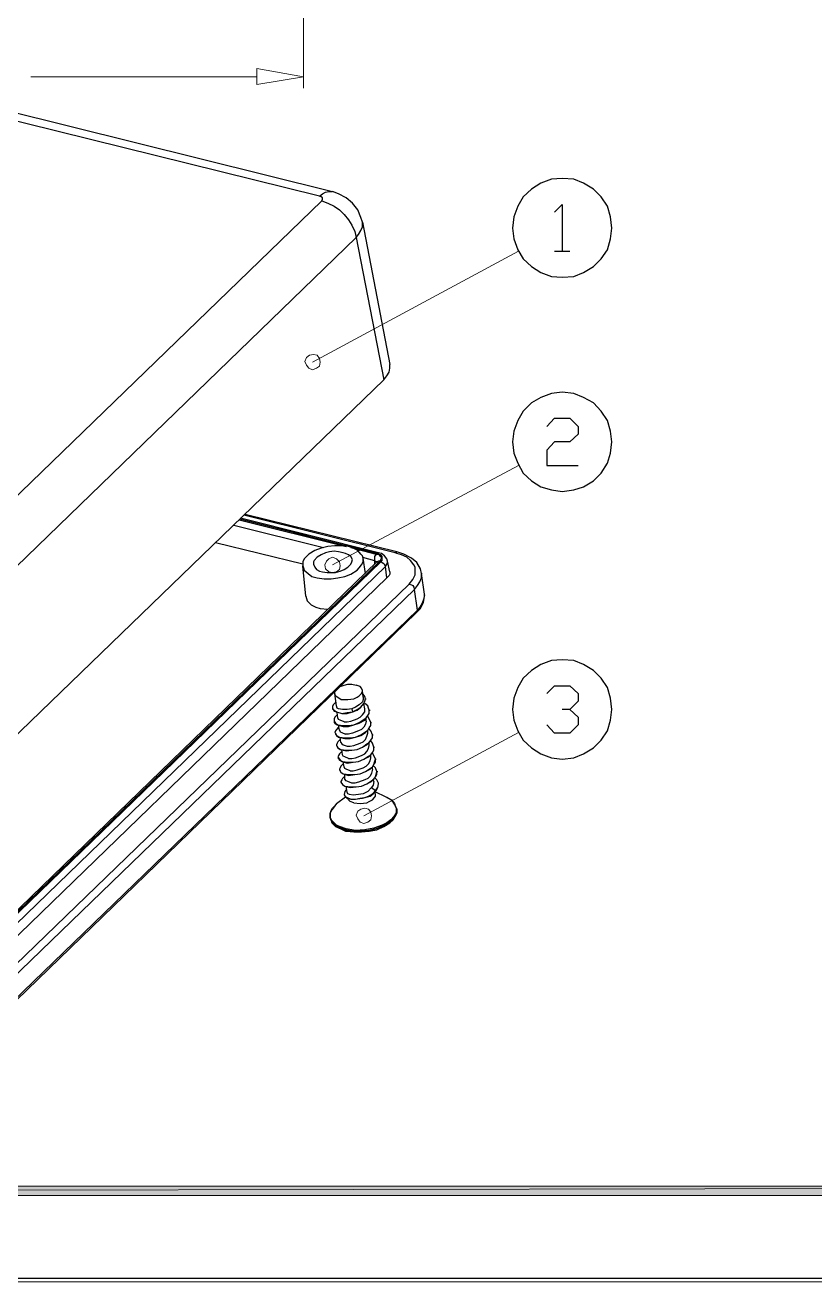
# Model space of a CAD drawing. Header units: inches. Extents: x 7 to 289, y 10 to 206.
# Drawn here: x 168.4 to 212.1, y 10.2 to 79.7 of the extents above; entities that cross this region are included whole.
import ezdxf

# ---------------------------------------------------------------- set-up
doc = ezdxf.new("R2010")
doc.units = ezdxf.units.IN
doc.header["$MEASUREMENT"] = 0
doc.layers.add('图层 1', color=7, linetype='Continuous')

# ---------------------------------------------------------------- blocks, each defined once
blk = doc.blocks.new('block 2')
at = {"layer": '图层 1', "color": 7, "lineweight": 25, "true_color": 0xffffff}
blk.add_lwpolyline([(7.062, 10.406), (288.706, 10.406), (288.706, 206.113), (7.062, 206.113), (7.062, 10.406)], dxfattribs=at)
at = {"layer": '图层 1', "lineweight": 0}
blk.add_lwpolyline([(6.893, 203.7), (288.917, 203.7), (288.917, 10.194), (6.893, 10.194), (6.893, 203.7)], dxfattribs=at)

msp = doc.modelspace()

# ---------------------------------------------------------------- hatches: boundary and pattern name
at = {"layer": '图层 1', "true_color": 0xffffff}
for points in [[(284.134, 14.978), (283.626, 15.486), (11.888, 14.978)], [(283.626, 15.486), (11.888, 14.978), (11.888, 15.486)]]:
    msp.add_hatch(color=7, dxfattribs=at).paths.add_polyline_path(points)

# ---------------------------------------------------------------- linework, layer by layer
at = {"layer": '图层 1', "color": 131, "lineweight": 5, "true_color": 0x7fffff}
msp.add_lwpolyline([(183.803, 158.784), (183.803, 76.234)], dxfattribs=at)
at = {"layer": '图层 1', "color": 3, "lineweight": 5, "true_color": 0x00ff00}
for points in [[(181.221, 77.335), (183.803, 76.869), (181.221, 76.446), (181.221, 77.335)], [(181.221, 76.869), (168.733, 76.869)]]:
    msp.add_lwpolyline(points, dxfattribs=at)
at = {"layer": '图层 1', "color": 7, "lineweight": 25, "true_color": 0xffffff}
for points in [[(184.693, 70.265), (166.574, 74.753)], [(167.251, 75.049), (185.412, 70.519)], [(184.693, 70.265), (184.862, 70.392), (185.031, 70.477), (185.201, 70.519), (185.412, 70.519)], [(184.82, 70.011), (184.862, 70.096), (184.862, 70.18), (184.777, 70.223), (184.693, 70.265)], [(187.063, 68.826), (186.978, 69.08), (186.809, 69.503), (186.513, 69.884), (186.174, 70.18), (185.751, 70.392), (185.412, 70.519)], [(159.547, 45.542), (184.82, 70.011)], [(184.82, 70.011), (185.158, 69.884), (185.497, 69.715), (185.793, 69.503), (186.047, 69.249), (186.301, 68.953), (186.471, 68.657), (186.64, 68.318), (186.725, 67.979)], [(186.725, 67.979), (186.852, 68.148), (186.978, 68.36), (187.063, 68.572), (187.063, 68.826)], [(187.063, 68.826), (188.587, 60.952)], [(162.552, 35.256), (161.452, 43.511), (186.725, 67.979)], [(186.725, 67.979), (188.249, 60.105)], [(188.249, 60.105), (188.418, 60.317), (188.545, 60.529), (188.587, 60.74), (188.587, 60.952)], [(162.552, 35.256), (188.249, 60.105)], [(180.247, 52.358), (186.174, 50.876)], [(187.868, 50.495), (180.29, 52.401)], [(187.952, 50.538), (180.332, 52.443)], [(188.884, 50.538), (180.502, 52.612)], [(188.968, 50.58), (180.586, 52.654)], [(179.951, 52.062), (184.904, 50.834)], [(183.761, 49.903), (178.935, 51.088)], [(186.301, 50.876), (185.92, 50.919), (185.539, 50.919), (185.158, 50.876), (184.777, 50.792), (184.439, 50.665), (184.1, 50.453), (183.973, 50.326), (183.846, 50.199), (183.761, 50.03), (183.761, 49.818)], [(187.106, 50.242), (187.063, 50.369), (186.978, 50.453), (186.809, 50.665), (186.555, 50.792), (186.301, 50.876)], [(186.428, 50.834), (187.825, 50.453)], [(188.037, 50.072), (162.298, 25.18)], [(186.005, 50.538), (185.751, 50.58), (185.497, 50.623), (185.243, 50.58), (185.031, 50.538), (184.777, 50.411), (184.565, 50.284), (184.396, 50.114), (184.354, 50.03), (184.354, 49.903)], [(184.565, 49.141), (184.947, 49.098), (185.328, 49.098), (185.709, 49.141), (186.09, 49.226), (186.428, 49.353), (186.767, 49.564), (186.894, 49.691), (187.021, 49.861), (187.106, 50.03), (187.106, 50.242)], [(184.862, 49.479), (185.116, 49.437), (185.37, 49.437), (185.581, 49.437), (185.836, 49.522), (186.047, 49.607), (186.259, 49.733), (186.428, 49.903), (186.471, 50.03), (186.513, 50.157)], [(186.513, 50.157), (186.428, 50.326), (186.301, 50.411), (186.132, 50.495), (186.005, 50.538)], [(187.063, 50.284), (187.74, 50.114)], [(187.233, 49.395), (187.106, 50.242)], [(187.825, 50.453), (187.74, 50.326), (187.74, 50.114)], [(187.74, 50.114), (187.783, 50.072), (187.868, 50.03)], [(187.74, 50.114), (187.74, 49.903)], [(187.825, 50.453), (187.952, 50.453)], [(187.868, 50.495), (187.952, 50.538)], [(188.079, 50.411), (187.868, 50.495)], [(188.037, 50.072), (187.952, 50.072), (187.868, 50.03)], [(188.587, 49.479), (188.46, 50.072), (188.418, 50.199), (188.291, 50.369), (188.122, 50.495), (187.952, 50.538)], [(187.952, 50.453), (188.037, 50.369), (188.122, 50.284), (188.079, 50.157), (188.037, 50.072)], [(188.079, 50.03), (188.164, 50.114), (188.164, 50.242), (188.164, 50.326), (188.079, 50.411)], [(188.333, 49.776), (188.418, 49.903), (188.46, 49.988), (188.46, 50.072)], [(188.884, 50.538), (188.926, 50.58), (188.968, 50.58)], [(188.968, 50.495), (188.884, 50.538)], [(190.323, 49.395), (190.281, 49.649), (190.069, 49.988), (189.772, 50.242), (189.349, 50.453), (188.968, 50.58)], [(189.646, 48.802), (189.857, 49.056), (189.984, 49.31), (189.984, 49.437), (189.984, 49.607), (189.984, 49.733), (189.9, 49.861), (189.73, 50.114), (189.518, 50.284), (189.222, 50.411), (188.968, 50.495)], [(187.868, 50.03), (162.171, 25.138)], [(162.383, 25.18), (188.079, 50.03)], [(162.637, 24.884), (188.333, 49.776)], [(183.761, 49.818), (183.803, 49.691), (183.846, 49.564), (184.058, 49.395), (184.269, 49.226), (184.565, 49.141)], [(183.931, 48.125), (183.761, 49.818)], [(184.354, 49.903), (184.439, 49.733), (184.523, 49.607), (184.693, 49.522), (184.862, 49.479)], [(187.868, 50.03), (187.91, 50.03)], [(187.868, 50.03), (187.91, 50.03)], [(188.079, 50.03), (188.164, 49.988), (188.249, 49.945), (188.291, 49.861), (188.333, 49.776)], [(188.418, 49.141), (188.333, 49.776)], [(188.587, 49.479), (188.587, 49.353), (188.545, 49.268), (188.418, 49.141)], [(189.942, 48.506), (190.111, 48.717), (190.238, 48.929), (190.323, 49.141), (190.323, 49.395)], [(190.323, 49.395), (190.365, 49.395)], [(190.492, 48.252), (190.323, 49.395)], [(188.418, 49.141), (162.722, 24.249)], [(163.949, 23.953), (189.646, 48.802)], [(189.646, 48.802), (189.772, 48.76), (189.857, 48.717), (189.9, 48.633), (189.942, 48.506)], [(164.246, 23.656), (189.942, 48.506)], [(183.931, 48.125), (183.973, 47.998), (184.015, 47.871), (184.227, 47.659), (184.481, 47.532), (184.735, 47.448)], [(190.111, 47.363), (189.942, 48.506)], [(190.027, 47.194), (190.281, 47.448), (190.45, 47.786), (190.492, 48.125), (190.492, 48.252)], [(190.492, 48.21), (190.45, 47.955), (190.365, 47.744), (190.238, 47.532), (190.111, 47.363)], [(190.492, 48.21), (190.492, 48.252)], [(190.111, 47.363), (164.372, 22.471)], [(184.735, 47.448), (185.158, 47.405)], [(190.027, 47.194), (190.069, 47.278), (190.111, 47.363)], [(190.027, 47.194), (164.33, 22.302)], [(185.836, 43.129), (186.047, 43.214), (186.259, 43.257), (186.471, 43.257), (186.725, 43.214)], [(187.063, 42.918), (187.021, 43.045), (186.936, 43.129), (186.725, 43.214)], [(185.412, 41.902), (185.497, 41.817), (185.624, 41.733), (185.92, 41.648), (186.217, 41.69), (186.513, 41.733), (186.767, 41.86), (186.978, 41.986), (187.148, 42.198), (187.19, 42.325), (187.233, 42.452)], [(185.539, 42.748), (185.539, 42.833)], [(185.878, 42.41), (185.666, 42.537), (185.581, 42.622), (185.539, 42.748)], [(185.624, 42.071), (185.539, 42.748)], [(185.878, 42.41), (186.259, 42.41), (186.597, 42.452), (186.767, 42.537), (186.894, 42.622), (187.021, 42.748), (187.063, 42.833), (187.063, 42.918)], [(187.106, 42.537), (187.106, 42.41), (187.063, 42.283), (186.894, 42.114), (186.682, 41.986), (186.471, 41.902)], [(186.513, 41.733), (186.767, 41.817), (186.978, 41.986), (187.148, 42.198), (187.19, 42.325), (187.233, 42.452)], [(187.106, 42.537), (187.063, 42.918)], [(187.233, 42.452), (187.19, 42.579), (187.106, 42.706)], [(187.233, 42.452), (187.275, 42.452)], [(185.581, 42.241), (185.455, 42.114), (185.412, 42.029), (185.412, 41.944)], [(185.412, 41.944), (185.497, 41.775), (185.624, 41.733), (185.92, 41.648), (186.217, 41.648), (186.513, 41.733)], [(185.412, 41.944), (185.412, 41.902)], [(185.497, 41.225), (185.581, 41.098), (185.709, 41.013), (186.005, 40.97), (186.301, 40.97), (186.597, 41.013), (186.894, 41.14), (187.148, 41.309), (187.275, 41.394), (187.359, 41.521), (187.444, 41.648), (187.444, 41.817)], [(185.497, 41.225), (185.497, 41.14), (185.539, 41.098), (185.666, 41.013), (186.005, 40.928), (186.301, 40.928), (186.597, 41.013), (186.894, 41.098), (187.19, 41.267), (187.275, 41.394), (187.359, 41.521), (187.444, 41.648), (187.444, 41.817)], [(185.962, 41.86), (185.751, 41.902), (185.666, 41.944), (185.624, 42.071)], [(186.471, 41.902), (186.217, 41.86), (185.962, 41.86)], [(186.047, 41.182), (186.217, 41.182), (186.428, 41.225), (186.767, 41.351), (186.936, 41.436), (187.063, 41.563), (187.19, 41.733), (187.19, 41.902)], [(186.471, 41.902), (186.513, 41.733)], [(186.513, 41.733), (186.555, 41.733)], [(186.513, 41.733), (186.555, 41.733)], [(186.513, 41.733), (186.555, 41.733)], [(187.19, 41.902), (187.148, 42.198)], [(187.444, 41.817), (187.402, 41.944), (187.359, 42.071), (187.19, 42.198)], [(187.444, 41.817), (187.487, 41.817)], [(185.666, 41.563), (185.539, 41.436), (185.497, 41.351), (185.497, 41.267)], [(185.497, 41.267), (185.497, 41.225)], [(185.581, 40.547), (185.624, 40.42), (185.793, 40.336), (186.09, 40.293), (186.386, 40.293), (186.682, 40.336), (186.978, 40.463), (187.233, 40.632), (187.359, 40.717), (187.444, 40.844), (187.529, 40.97), (187.529, 41.14)], [(185.581, 40.547), (185.581, 40.505), (185.624, 40.42), (185.751, 40.336), (186.09, 40.251), (186.386, 40.251), (186.682, 40.336), (186.978, 40.42), (187.233, 40.589), (187.359, 40.717), (187.444, 40.844), (187.529, 40.97), (187.529, 41.14)], [(185.709, 41.394), (185.666, 41.69)], [(186.047, 41.182), (185.836, 41.267), (185.751, 41.309), (185.709, 41.394)], [(187.275, 41.225), (187.233, 41.055), (187.148, 40.886), (187.021, 40.759), (186.852, 40.674), (186.513, 40.547), (186.301, 40.505), (186.132, 40.505)], [(187.275, 41.225), (187.275, 41.351)], [(187.529, 41.14), (187.444, 41.351), (187.359, 41.479)], [(187.529, 41.14), (187.571, 41.14)], [(185.751, 40.886), (185.624, 40.759), (185.581, 40.674), (185.539, 40.589)], [(185.539, 40.589), (185.581, 40.547)], [(185.624, 39.87), (185.709, 39.743), (185.878, 39.658), (186.174, 39.616), (186.471, 39.616), (186.767, 39.658), (187.063, 39.785), (187.317, 39.954), (187.444, 40.039), (187.529, 40.166), (187.614, 40.293), (187.614, 40.463)], [(185.624, 39.87), (185.666, 39.828), (185.709, 39.743), (185.836, 39.658), (186.174, 39.573), (186.471, 39.616), (186.767, 39.658), (187.063, 39.785), (187.317, 39.912), (187.444, 40.039), (187.529, 40.166), (187.614, 40.293), (187.614, 40.463)], [(185.793, 40.717), (185.751, 41.013)], [(185.793, 40.717), (185.836, 40.632), (185.92, 40.589), (186.132, 40.505)], [(185.878, 40.039), (185.836, 40.336)], [(186.217, 39.828), (186.386, 39.828), (186.597, 39.87), (186.936, 39.997), (187.106, 40.082), (187.233, 40.208), (187.317, 40.378), (187.359, 40.547)], [(187.359, 40.547), (187.359, 40.674)], [(187.614, 40.463), (187.529, 40.674), (187.444, 40.801)], [(187.614, 40.463), (187.656, 40.463)], [(185.836, 40.208), (185.709, 40.082), (185.666, 39.997), (185.624, 39.912)], [(185.624, 39.912), (185.624, 39.87)], [(185.709, 39.192), (185.751, 39.15), (185.793, 39.066), (185.92, 38.981), (186.217, 38.896), (186.555, 38.939), (186.852, 38.981), (187.148, 39.108), (187.402, 39.235), (187.529, 39.362), (187.614, 39.489), (187.698, 39.616), (187.698, 39.785)], [(185.751, 39.192), (185.836, 39.066), (185.962, 38.981), (186.259, 38.939), (186.555, 38.939), (186.852, 38.981), (187.148, 39.108), (187.402, 39.277), (187.529, 39.362), (187.614, 39.489), (187.698, 39.616), (187.698, 39.785)], [(185.878, 40.039), (185.92, 39.954), (186.005, 39.912), (186.217, 39.828)], [(185.962, 39.362), (185.92, 39.658)], [(186.301, 39.15), (186.471, 39.15), (186.682, 39.192), (187.021, 39.32), (187.19, 39.404), (187.317, 39.531), (187.402, 39.701), (187.444, 39.87)], [(187.444, 39.87), (187.444, 40.039)], [(187.614, 39.997), (187.529, 40.124)], [(187.698, 39.785), (187.614, 39.997)], [(187.698, 39.785), (187.74, 39.785)], [(185.92, 39.531), (185.793, 39.404), (185.751, 39.32), (185.709, 39.235)], [(185.709, 39.235), (185.751, 39.192)], [(185.793, 38.515), (185.878, 38.388), (186.005, 38.304), (186.343, 38.261), (186.64, 38.261), (186.936, 38.304), (187.233, 38.43), (187.487, 38.6), (187.614, 38.685), (187.698, 38.811), (187.74, 38.939), (187.783, 39.108)], [(185.793, 38.515), (185.836, 38.473), (185.878, 38.388), (186.005, 38.304), (186.301, 38.219), (186.64, 38.261), (186.936, 38.304), (187.233, 38.43), (187.487, 38.558), (187.614, 38.685), (187.698, 38.811), (187.783, 38.939), (187.783, 39.108)], [(186.301, 39.15), (186.09, 39.235), (186.005, 39.277), (185.962, 39.362)], [(186.047, 38.685), (186.005, 38.981)], [(186.386, 38.473), (186.555, 38.473), (186.767, 38.515), (187.106, 38.642), (187.275, 38.727), (187.402, 38.854), (187.487, 39.023), (187.529, 39.192)], [(187.529, 39.192), (187.529, 39.362)], [(187.783, 39.108), (187.698, 39.32), (187.614, 39.447)], [(187.783, 39.108), (187.825, 39.108)], [(186.005, 38.854), (185.878, 38.727), (185.836, 38.642), (185.793, 38.558)], [(185.793, 38.558), (185.793, 38.515)], [(185.878, 37.838), (185.962, 37.711), (186.09, 37.626), (186.428, 37.584), (186.725, 37.584), (187.021, 37.626), (187.317, 37.753), (187.571, 37.923), (187.698, 38.007), (187.783, 38.134), (187.825, 38.261), (187.868, 38.43)], [(185.878, 37.838), (185.92, 37.795), (185.962, 37.711), (186.09, 37.626), (186.386, 37.542), (186.725, 37.584), (187.021, 37.626), (187.317, 37.753), (187.571, 37.88), (187.698, 38.007), (187.783, 38.134), (187.868, 38.261), (187.868, 38.43)], [(186.386, 38.473), (186.174, 38.558), (186.09, 38.6), (186.047, 38.685)], [(186.09, 38.007), (186.09, 38.304)], [(187.614, 38.558), (187.571, 38.346), (187.487, 38.176), (187.359, 38.05), (187.19, 37.965), (186.852, 37.838), (186.64, 37.795), (186.471, 37.795)], [(187.614, 38.558), (187.614, 38.642)], [(187.868, 38.43), (187.783, 38.642), (187.656, 38.769)], [(187.868, 38.43), (187.91, 38.43)], [(186.09, 38.176), (185.962, 38.05), (185.92, 37.965), (185.878, 37.88)], [(185.878, 37.88), (185.878, 37.838)], [(186.471, 37.795), (186.259, 37.88), (186.174, 37.923), (186.09, 38.007)], [(186.217, 37.288), (186.174, 37.626)], [(187.698, 37.88), (187.656, 37.669), (187.571, 37.542)], [(187.698, 37.88), (187.656, 38.007)], [(187.952, 37.795), (187.868, 37.965), (187.74, 38.092)], [(187.783, 37.372), (187.91, 37.542), (187.952, 37.753)], [(187.825, 37.372), (187.91, 37.542), (187.952, 37.753)], [(187.952, 37.753), (187.952, 37.795)], [(185.624, 36.653), (186.132, 37.033)], [(186.174, 37.414), (186.09, 37.33), (186.047, 37.161)], [(186.047, 37.161), (186.09, 37.076), (186.217, 36.991), (186.428, 36.907), (186.682, 36.907), (186.936, 36.949), (187.19, 36.991), (187.402, 37.076), (187.614, 37.203), (187.783, 37.372)], [(186.047, 37.161), (186.132, 37.033), (186.217, 36.949)], [(186.047, 37.161), (186.09, 37.161)], [(188.418, 36.991), (188.672, 36.864), (188.841, 36.653), (188.884, 36.526), (188.926, 36.398), (188.926, 36.272), (188.926, 36.145), (188.799, 35.933), (188.63, 35.764), (188.418, 35.594), (188.164, 35.467), (187.698, 35.298), (187.19, 35.213), (186.682, 35.171), (186.174, 35.256)], [(186.217, 36.949), (186.428, 36.907), (186.64, 36.907), (187.063, 36.949), (187.487, 37.076), (187.656, 37.203), (187.783, 37.372)], [(186.555, 37.118), (186.343, 37.161), (186.259, 37.203), (186.217, 37.288)], [(186.597, 36.695), (186.386, 36.779), (186.301, 36.864), (186.259, 36.949)], [(187.571, 37.542), (187.359, 37.33), (187.106, 37.203), (186.852, 37.161), (186.555, 37.118)], [(186.597, 36.695), (186.936, 36.653), (187.317, 36.695), (187.444, 36.779), (187.614, 36.864), (187.74, 36.991), (187.783, 37.076), (187.783, 37.161)], [(187.571, 37.542), (187.783, 37.372)], [(187.783, 37.161), (187.74, 37.33)], [(188.418, 36.991), (187.74, 37.33)], [(187.825, 37.372), (187.783, 37.372)], [(187.783, 37.372), (187.825, 37.372)], [(188.968, 36.356), (188.884, 36.568), (188.756, 36.737), (188.63, 36.864), (188.418, 36.991)], [(185.624, 36.653), (185.497, 36.483), (185.37, 36.314), (185.285, 36.145), (185.285, 35.933)], [(186.174, 35.256), (185.793, 35.383), (185.624, 35.467), (185.497, 35.594), (185.37, 35.721), (185.285, 35.891), (185.285, 36.102), (185.328, 36.272)], [(185.328, 36.272), (185.412, 36.398)], [(185.328, 36.272), (185.37, 36.272)], [(185.455, 36.441), (185.412, 36.398)], [(185.624, 36.653), (185.539, 36.526), (185.455, 36.441)], [(188.968, 36.356), (188.926, 36.145), (188.841, 35.933), (188.714, 35.764), (188.545, 35.636), (188.206, 35.425), (187.825, 35.256), (187.402, 35.171), (186.978, 35.129), (186.555, 35.129), (186.132, 35.213)], [(188.968, 36.356), (188.968, 36.145), (188.884, 35.933), (188.714, 35.764), (188.587, 35.636), (188.206, 35.383), (187.825, 35.256), (187.402, 35.129), (186.978, 35.086), (186.555, 35.086), (186.174, 35.171)], [(186.174, 35.129), (186.597, 35.086), (187.021, 35.086), (187.444, 35.129), (187.868, 35.213), (188.249, 35.383), (188.587, 35.594), (188.756, 35.764), (188.884, 35.933), (188.968, 36.145), (188.968, 36.356)], [(188.968, 36.356), (189.011, 36.356)], [(188.968, 36.356), (189.011, 36.356)], [(185.285, 35.933), (185.285, 35.891)], [(185.285, 35.891), (185.285, 35.933)], [(186.174, 35.171), (185.878, 35.256), (185.624, 35.425), (185.412, 35.594), (185.328, 35.721), (185.285, 35.891)], [(186.132, 35.213), (185.878, 35.298), (185.624, 35.425), (185.412, 35.636), (185.328, 35.764), (185.285, 35.891)], [(185.285, 35.891), (185.328, 35.721), (185.37, 35.594), (185.581, 35.383), (185.878, 35.256), (186.132, 35.129)], [(186.132, 35.129), (186.174, 35.129)]]:
    msp.add_lwpolyline(points, dxfattribs=at)
at = {"layer": '图层 1', "color": 4, "lineweight": 25, "true_color": 0x00ffff}
for points in [[(200.864, 68.487), (200.779, 69.122), (200.61, 69.715), (200.271, 70.223), (199.848, 70.646), (199.297, 70.985), (198.747, 71.197), (198.112, 71.239), (197.52, 71.197), (196.927, 70.985), (196.419, 70.646), (195.953, 70.223), (195.657, 69.715), (195.445, 69.122), (195.361, 68.487), (195.445, 67.895), (195.657, 67.302), (195.953, 66.794), (196.419, 66.37), (196.927, 66.032), (197.52, 65.82), (198.112, 65.778), (198.747, 65.82), (199.297, 66.032), (199.848, 66.37), (200.271, 66.794), (200.61, 67.302), (200.779, 67.895), (200.864, 68.487)], [(200.864, 56.676), (200.779, 57.269), (200.61, 57.861), (200.271, 58.37), (199.848, 58.835), (199.297, 59.132), (198.747, 59.343), (198.112, 59.428), (197.52, 59.343), (196.927, 59.132), (196.419, 58.835), (195.953, 58.37), (195.657, 57.861), (195.445, 57.269), (195.361, 56.676), (195.445, 56.041), (195.657, 55.491), (195.953, 54.941), (196.419, 54.517), (196.927, 54.179), (197.52, 54.009), (198.112, 53.925), (198.747, 54.009), (199.297, 54.179), (199.848, 54.517), (200.271, 54.941), (200.61, 55.491), (200.779, 56.041), (200.864, 56.676)], [(200.864, 41.86), (200.779, 42.495), (200.61, 43.087), (200.271, 43.595), (199.848, 44.019), (199.297, 44.357), (198.747, 44.569), (198.112, 44.611), (197.52, 44.569), (196.927, 44.357), (196.419, 44.019), (195.953, 43.595), (195.657, 43.087), (195.445, 42.495), (195.361, 41.86), (195.445, 41.267), (195.657, 40.674), (195.953, 40.166), (196.419, 39.743), (196.927, 39.404), (197.52, 39.192), (198.112, 39.108), (198.747, 39.192), (199.297, 39.404), (199.848, 39.743), (200.271, 40.166), (200.61, 40.674), (200.779, 41.267), (200.864, 41.86)]]:
    msp.add_lwpolyline(points, dxfattribs=at)
at = {"layer": '图层 1', "color": 6, "lineweight": 25, "true_color": 0xff00ff}
for points in [[(197.689, 69.376), (198.112, 69.8), (198.112, 67.217)], [(197.689, 67.217), (198.536, 67.217)], [(197.265, 57.523), (197.689, 57.989), (198.536, 57.989), (199.001, 57.523), (199.001, 57.1), (198.536, 56.676), (197.689, 56.676), (197.265, 56.211), (197.265, 55.364), (199.001, 55.364)], [(197.265, 42.748), (197.689, 43.172), (198.536, 43.172), (199.001, 42.748), (199.001, 42.325), (198.536, 41.86), (198.112, 41.86)], [(198.536, 41.86), (199.001, 41.436), (199.001, 41.013), (198.536, 40.547), (197.689, 40.547), (197.265, 41.013)]]:
    msp.add_lwpolyline(points, dxfattribs=at)
at = {"layer": '图层 1', "color": 4, "lineweight": 9, "true_color": 0x00ffff}
for points in [[(184.312, 61.079), (195.699, 67.217)], [(183.973, 60.91), (184.1, 60.74), (184.312, 60.655), (184.523, 60.74), (184.693, 60.867), (184.735, 61.079), (184.693, 61.291), (184.565, 61.46), (184.354, 61.502), (184.142, 61.46), (183.973, 61.333), (183.888, 61.121), (183.973, 60.91)], [(185.412, 49.861), (195.699, 55.364)], [(185.031, 49.649), (185.201, 49.479), (185.412, 49.437), (185.624, 49.479), (185.793, 49.607), (185.836, 49.818), (185.793, 50.03), (185.624, 50.199), (185.412, 50.284), (185.201, 50.199), (185.074, 50.072), (184.989, 49.861), (185.031, 49.649)], [(187.148, 35.975), (195.699, 40.589)], [(186.809, 35.806), (186.936, 35.636), (187.148, 35.552), (187.359, 35.636), (187.529, 35.764), (187.571, 35.975), (187.529, 36.187), (187.402, 36.356), (187.19, 36.398), (186.978, 36.356), (186.809, 36.229), (186.725, 36.017), (186.809, 35.806)]]:
    msp.add_lwpolyline(points, dxfattribs=at)
at = {"layer": '图层 1', "lineweight": 0}
for points in [[(284.134, 14.978), (283.626, 15.486), (11.888, 14.978), (284.134, 14.978)], [(283.626, 15.486), (11.888, 14.978), (11.888, 15.486), (283.626, 15.486)]]:
    msp.add_lwpolyline(points, dxfattribs=at)

# ---------------------------------------------------------------- block references
at = {"layer": '图层 1'}
msp.add_blockref('block 2', (0, 0), dxfattribs=at)

doc.saveas('drawing.dxf')
